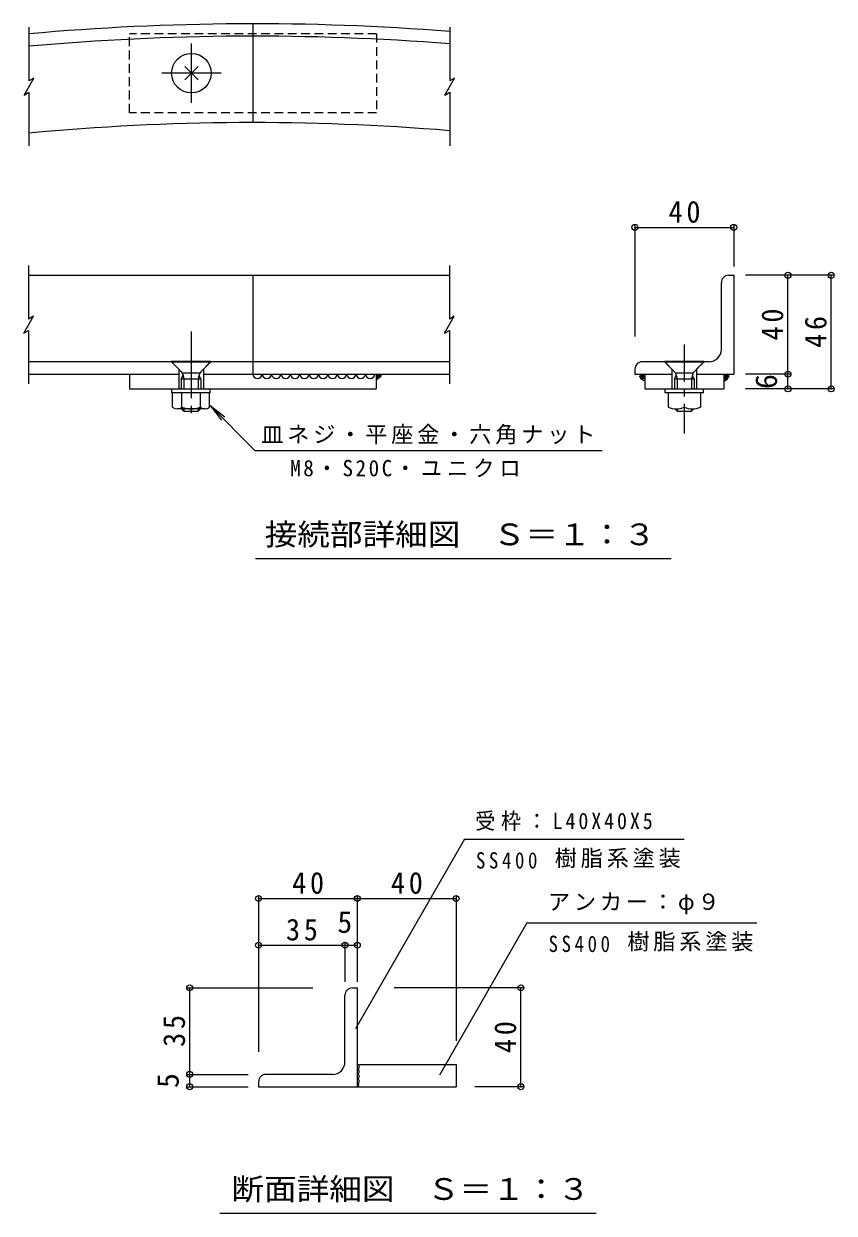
# Model space of a CAD drawing. Units: millimetres at full size, sheet at 1:3. Extents: x -452 to 439, y -407 to 344.
# Drawn here: x 110.6 to 438.8, y -137.5 to 344 of the extents above; entities that cross this region are included whole.
import ezdxf
from ezdxf.enums import TextEntityAlignment as Align

# ---------------------------------------------------------------- set-up
doc = ezdxf.new("R2010")
doc.units = ezdxf.units.MM
doc.header["$LTSCALE"] = 3
doc.header["$PDMODE"] = 32
doc.header["$PDSIZE"] = 2.4
for name, pattern in [('CHAIN1', [8, 5, -1, 1, -1]), ('CHAIN2', [12, 9, -1, 1, -1]), ('DASHED1', [1.8, 1.2, -0.6])]:
    doc.linetypes.add(name, pattern=pattern)
for name, color, linetype, lineweight in [('3-0', 7, 'Continuous', 9), ('3-4', 7, 'Continuous', 9), ('3-5', 7, 'Continuous', 9)]:
    doc.layers.add(name, color=color, linetype=linetype, lineweight=lineweight)
doc.layers.add('3-7', color=7, linetype='Continuous')
doc.styles.add('ＭＳ ゴシック', font='')
doc.styles.get('ＭＳ ゴシック').set_extended_font_data('MS Gothic')

msp = doc.modelspace()

# ---------------------------------------------------------------- linework, layer by layer
at = {"layer": '3-0', "color": 4}
for p, q in [((112.651, 342.587), (112.651, 320.87)), ((283.046, 342.587), (283.046, 320.87)), ((110.673, 315.16), (114.629, 322.013)), ((114.629, 322.013), (112.651, 320.87)), ((281.068, 315.16), (285.025, 322.013)), ((285.025, 322.013), (283.046, 320.87)), ((112.546, 246.195), (112.546, 224.479)), ((282.942, 246.195), (282.942, 224.479)), ((110.568, 218.769), (114.525, 225.621)), ((114.525, 225.621), (112.546, 224.479)), ((280.964, 218.769), (284.92, 225.621)), ((284.92, 225.621), (282.942, 224.479))]:
    msp.add_line(p, q, dxfattribs=at)
at = {"layer": '3-0', "color": 3}
for p, q in [((203.437, 303.998), (203.437, 343.998)), ((112.546, 242.195), (282.942, 242.195)), ((203.332, 242.195), (203.332, 202.195)), ((396.056, 242.195), (398.056, 242.195)), ((398.056, 242.195), (398.056, 202.195)), ((393.056, 212.194), (393.056, 239.195)), ((170.332, 207.195), (112.546, 207.195)), ((282.942, 207.195), (186.333, 207.195)), ((370.056, 207.194), (361.056, 207.194)), ((388.056, 207.194), (386.056, 207.194)), ((173.332, 204.195), (173.332, 196.194)), ((183.332, 204.195), (183.332, 196.194)), ((358.056, 204.195), (358.056, 202.195)), ((373.056, 204.195), (373.056, 196.194)), ((383.056, 204.195), (383.056, 196.194)), ((112.546, 202.195), (173.332, 202.195)), ((153.437, 202.195), (153.437, 196.194)), ((183.332, 202.195), (282.942, 202.195)), ((253.332, 202.195), (253.332, 196.194)), ((358.056, 202.195), (373.056, 202.195)), ((360.589, 202.038), (359.717, 202.038)), ((383.056, 202.195), (398.056, 202.195)), ((394.056, 202.195), (394.056, 196.195)), ((395.523, 202.038), (396.394, 202.038)), ((153.437, 196.194), (253.332, 196.194)), ((243.63, -46.26), (245.63, -46.26)), ((245.63, -46.26), (245.63, -86.26)), ((240.63, -76.26), (240.63, -49.26)), ((235.63, -81.26), (208.63, -81.26)), ((205.63, -84.26), (205.63, -86.26)), ((205.63, -86.26), (285.63, -86.26))]:
    msp.add_line(p, q, dxfattribs=at)
at = {"layer": '3-0', "color": 4, "linetype": 'DASHED1'}
for q in [(153.437, 339.998), (253.437, 307.998)]:
    msp.add_line((253.437, 339.998), q, dxfattribs=at)
at = {"layer": '3-0', "color": 4, "linetype": 'CHAIN2'}
for p, q in [((178.437, 311.998), (178.437, 335.998)), ((190.437, 323.998), (166.437, 323.998)), ((178.332, 219.39), (178.332, 183.552))]:
    msp.add_line(p, q, dxfattribs=at)
at = {"layer": '3-0'}
for p, q in [((181.15, 321.284), (175.723, 326.711)), ((175.723, 321.284), (181.15, 326.711)), ((173.332, 204.195), (170.332, 207.195)), ((170.432, 207.41), (186.232, 207.41)), ((170.432, 207.11), (186.232, 207.11)), ((174.398, 203.144), (170.432, 207.11)), ((182.267, 203.144), (186.232, 207.11)), ((183.332, 204.195), (186.333, 207.195)), ((373.056, 204.195), (370.056, 207.194)), ((370.156, 207.41), (385.956, 207.41)), ((370.156, 207.11), (385.956, 207.11)), ((374.121, 203.144), (370.156, 207.11)), ((381.99, 203.144), (385.956, 207.11)), ((383.056, 204.195), (386.056, 207.194)), ((174.698, 202.76), (181.967, 202.76)), ((174.919, 202.233), (175.432, 200.26)), ((181.745, 202.233), (181.232, 200.26)), ((374.421, 202.76), (381.69, 202.76)), ((374.642, 202.233), (375.156, 200.26)), ((381.469, 202.233), (380.956, 200.26)), ((174.332, 200.26), (175.091, 201.573)), ((174.332, 200.26), (182.332, 200.26)), ((174.332, 200.26), (174.332, 196.194)), ((175.432, 200.26), (175.432, 196.194)), ((181.232, 200.26), (181.232, 196.194)), ((182.332, 200.26), (181.574, 201.573)), ((182.332, 200.26), (182.332, 196.194)), ((374.056, 200.26), (374.814, 201.573)), ((374.056, 200.26), (382.056, 200.26)), ((374.056, 200.26), (374.056, 196.194)), ((375.156, 200.26), (375.156, 196.194)), ((380.956, 200.26), (380.956, 196.194)), ((382.056, 200.26), (381.297, 201.573)), ((382.056, 200.26), (382.056, 196.194)), ((170.832, 188.816), (170.832, 194.595)), ((174.585, 188.816), (174.585, 194.595)), ((182.079, 188.816), (182.079, 194.595)), ((185.832, 188.816), (185.832, 194.595)), ((186.082, 194.595), (186.082, 196.194)), ((371.556, 194.595), (371.556, 188.816)), ((384.556, 194.595), (384.556, 188.816)), ((385.806, 194.595), (385.806, 196.194)), ((183.956, 188.094), (172.709, 188.094)), ((175.432, 187.195), (174.533, 188.094)), ((175.432, 188.094), (175.432, 187.195)), ((181.232, 188.094), (181.232, 187.195)), ((181.232, 187.195), (182.132, 188.094)), ((186.011, 189.461), (190.577, 183.511)), ((186.011, 189.461), (204.166, 171.306)), ((186.011, 189.461), (191.961, 184.896)), ((375.156, 187.195), (374.257, 188.094)), ((375.156, 188.094), (375.156, 187.195)), ((380.956, 188.094), (380.956, 187.195)), ((380.956, 187.195), (381.855, 188.094)), ((175.432, 187.195), (181.232, 187.195)), ((375.156, 187.195), (380.956, 187.195))]:
    msp.add_line(p, q, dxfattribs=at)
at = {"layer": '3-0', "color": 4, "linetype": 'CHAIN1'}
msp.add_line((378.056, 214.177), (378.056, 178.17), dxfattribs=at)
at = {"layer": '3-0', "linetype": 'DASHED1'}
for p, q in [((170.432, 207.41), (170.432, 207.11)), ((186.232, 207.41), (186.232, 207.11)), ((370.156, 207.41), (370.156, 207.11)), ((370.156, 207.195), (385.956, 207.195)), ((385.956, 207.41), (385.956, 207.11))]:
    msp.add_line(p, q, dxfattribs=at)
at = {"layer": '3-0', "color": 4, "linetype": 'DASHED1'}
msp.add_lwpolyline([(253.437, 307.998), (153.437, 307.998), (153.437, 339.998)], dxfattribs=at)
at = {"layer": '3-0', "color": 4}
for points in [[(110.673, 315.16), (112.651, 316.302), (112.651, 294.586)], [(281.068, 315.16), (283.046, 316.302), (283.046, 294.586)], [(110.568, 218.769), (112.546, 219.911), (112.546, 198.195)], [(280.964, 218.769), (282.942, 219.911), (282.942, 198.195)]]:
    msp.add_lwpolyline(points, dxfattribs=at)
at = {"layer": '3-0', "color": 3}
for points in [[(253.332, 202.195), (253.315, 201.774), (253.501, 201.308), (253.501, 200.842), (253.408, 200.377), (253.874, 200.19), (254.153, 200.656), (254.526, 200.749), (254.898, 201.122), (255.271, 201.308), (255.271, 201.774), (254.805, 202.053), (254.432, 202.053), (254.06, 201.96), (253.687, 201.681), (254.153, 201.494)], [(253.687, 201.681), (253.315, 201.401), (253.315, 200.936), (253.781, 201.122), (253.687, 200.656), (253.594, 200.563)], [(360.589, 202.038), (360.976, 201.844), (361.363, 201.651), (361.557, 201.166), (361.751, 200.682), (361.073, 200.585), (360.685, 200.779), (360.298, 200.876), (359.911, 201.166), (360.395, 201.457), (360.782, 201.166), (361.363, 200.876), (361.751, 200.295), (361.073, 200.391), (360.685, 200.682), (360.298, 200.973), (360.782, 200.876), (361.17, 200.585), (360.879, 201.069), (360.685, 201.554), (361.17, 201.554), (361.557, 201.263), (361.945, 200.973), (361.46, 200.973), (361.073, 201.457), (361.557, 201.457), (361.751, 200.973), (361.267, 201.36), (361.267, 201.844), (361.751, 201.651), (361.46, 202.135), (361.945, 201.651), (361.751, 201.166), (361.46, 200.682), (361.073, 200.585), (361.073, 200.682)], [(362.056, 202.195), (362.042, 201.651), (362.042, 200.585), (361.848, 200.101), (361.848, 199.617), (361.46, 199.52), (361.073, 199.81), (360.685, 200.101), (360.492, 200.585), (360.298, 201.069), (360.298, 201.554), (360.104, 202.038)], [(362.056, 202.195), (362.056, 196.195), (394.056, 196.195)], [(394.056, 202.195), (394.07, 201.651), (394.07, 200.585), (394.264, 200.101), (394.264, 199.617), (394.651, 199.52), (395.038, 199.81), (395.426, 200.101), (395.62, 200.585), (395.813, 201.069), (395.813, 201.554), (396.007, 202.038)], [(395.523, 202.038), (395.135, 201.844), (394.748, 201.651), (394.554, 201.166), (394.361, 200.682), (395.038, 200.585), (395.426, 200.779), (395.813, 200.876), (396.201, 201.166), (395.717, 201.457), (395.329, 201.166), (394.748, 200.876), (394.361, 200.295), (395.038, 200.391), (395.426, 200.682), (395.813, 200.973), (395.329, 200.876), (394.942, 200.585), (395.232, 201.069), (395.426, 201.554), (394.942, 201.554), (394.554, 201.263), (394.167, 200.973), (394.651, 200.973), (395.038, 201.457), (394.554, 201.457), (394.361, 200.973), (394.845, 201.36), (394.845, 201.844), (394.361, 201.651), (394.651, 202.135), (394.167, 201.651), (394.361, 201.166), (394.651, 200.682), (395.038, 200.585), (395.038, 200.682)], [(245.63, -77.26), (285.63, -77.26), (285.63, -86.26)]]:
    msp.add_lwpolyline(points, dxfattribs=at)
msp.add_lwpolyline([(253.687, 201.681), (254.153, 201.401), (254.526, 201.494), (254.06, 201.681), (253.687, 201.401), (253.501, 200.936), (253.967, 201.029), (254.339, 201.215), (253.874, 201.215), (253.501, 201.029), (253.967, 201.029), (254.526, 201.215), (254.898, 201.494), (254.432, 201.494), (254.06, 201.122), (254.712, 201.401), (255.084, 201.587), (254.619, 201.215), (254.712, 201.681), (253.874, 201.681), (253.687, 202.146)], close=True, dxfattribs=at)
at = {"layer": '3-0'}
for points in [[(186.082, 194.595), (170.582, 194.595), (170.582, 196.194)], [(385.806, 194.595), (370.306, 194.595), (370.306, 196.194)]]:
    msp.add_lwpolyline(points, dxfattribs=at)
at = {"layer": '3-0', "color": 3}
msp.add_circle((178.437, 323.998), 8, dxfattribs=at)
for centre, radius, start, end in [((203.437, -666.002), 1010, 85.47917, 95.15709), ((203.437, -666.002), 1005, 85.45663, 95.18283), ((203.437, -666.002), 970, 85.29233, 95.37038), ((396.056, 239.195), 3, 90, 180), ((388.056, 212.194), 5, 270, 0), ((361.056, 204.195), 3, 90, 180), ((205.211, 202.264), 1.902, 182.1183, 357.90616), ((209.012, 202.264), 1.902, 182.1183, 357.90616), ((212.812, 202.264), 1.902, 182.1183, 357.90616), ((216.613, 202.264), 1.902, 182.1183, 357.90616), ((220.414, 202.264), 1.902, 182.1183, 357.90616), ((224.215, 202.264), 1.902, 182.1183, 357.90616), ((228.016, 202.264), 1.902, 182.1183, 357.90616), ((231.816, 202.264), 1.902, 182.1183, 357.90616), ((235.617, 202.264), 1.902, 182.1183, 357.90616), ((239.418, 202.264), 1.902, 182.1183, 357.90616), ((243.219, 202.264), 1.902, 182.1183, 357.90616), ((247.02, 202.264), 1.902, 182.1183, 357.90616), ((250.821, 202.264), 1.902, 182.1183, 357.90616), ((243.63, -49.26), 3, 90, 180), ((235.63, -76.26), 5, 270, 0), ((208.63, -84.26), 3, 90, 180), ((245.395, -78.248), 0.998, 285.0282, 75.04071), ((245.395, -80.181), 0.998, 285.0282, 75.04071), ((245.395, -82.114), 0.998, 285.0282, 75.04071), ((245.395, -84.047), 0.998, 285.0282, 75.04071), ((245.599, -85.659), 0.656, 289.04942, 85.1255)]:
    msp.add_arc(centre, radius, start, end, dxfattribs=at)
at = {"layer": '3-0'}
for centre, radius, start, end in [((172.983, 201.73), 2, 14.5742, 45), ((183.681, 201.73), 2, 135, 165.4258), ((372.707, 201.73), 2, 14.5742, 45), ((383.404, 201.73), 2, 135, 165.4258), ((172.709, 190.895), 2.8, 227.92572, 312.07428), ((178.332, 198.184), 10.089, 248.19786, 291.80214), ((183.956, 190.895), 2.8, 227.92557, 312.07463), ((374.806, 195.773), 7.679, 244.96066, 295.03967), ((381.306, 195.773), 7.679, 244.96033, 295.03934)]:
    msp.add_arc(centre, radius, start, end, dxfattribs=at)
at = {"layer": '3-4'}
for p, q in [((358.056, 262.482), (358.056, 217.473)), ((358.056, 261.582), (398.056, 261.582)), ((398.056, 262.482), (398.056, 245.692)), ((438.461, 242.195), (402.767, 242.195)), ((420.027, 196.195), (420.027, 242.195)), ((437.561, 196.195), (437.561, 242.195)), ((420.927, 202.195), (402.767, 202.195)), ((438.461, 196.195), (402.767, 196.195)), ((289.008, 13.932), (377.993, 13.932)), ((205.63, -9.187), (205.63, -72.151)), ((245.63, -9.187), (245.63, -43.844)), ((285.63, -9.187), (285.63, -67.673)), ((205.63, -10.087), (285.63, -10.087)), ((314.307, -19.858), (407.398, -19.858)), ((240.63, -28.07), (240.63, -43.844)), ((205.63, -28.97), (245.63, -28.97)), ((176.858, -46.26), (227.645, -46.26)), ((177.758, -86.26), (177.758, -46.26)), ((312.771, -46.26), (260.576, -46.26)), ((311.871, -86.26), (311.871, -46.26)), ((176.858, -81.26), (201.472, -81.26)), ((176.858, -86.26), (201.472, -86.26)), ((312.771, -86.26), (293.193, -86.26))]:
    msp.add_line(p, q, dxfattribs=at)
for p in [(358.056, 261.582), (398.056, 261.582), (420.027, 242.195), (437.561, 242.195), (420.027, 202.195), (420.027, 196.195), (437.561, 196.195), (205.63, -10.087), (245.63, -10.087), (285.63, -10.087), (205.63, -28.97), (240.63, -28.97), (245.63, -28.97), (177.758, -46.26), (311.871, -46.26), (177.758, -81.26), (177.758, -86.26), (311.871, -86.26)]:
    msp.add_point(p, dxfattribs=at)
at = {"layer": '3-5'}
for p, q in [((204.166, 171.306), (344.818, 171.306)), ((204.378, 127.592), (372.798, 127.592)), ((289.008, 13.932), (244.909, -62.797)), ((314.307, -19.858), (278.85, -81.55)), ((189.914, -137.462), (342.388, -137.462))]:
    msp.add_line(p, q, dxfattribs=at)

# ---------------------------------------------------------------- texts
at = {"layer": '3-0', "style": 'ＭＳ ゴシック', "width": 1.1}
for s, p in [('接続部詳細図\u3000Ｓ＝１：３', (208.134, 130.281)), ('断面詳細図\u3000Ｓ＝１：３', (194.674, -134.702))]:
    msp.add_text(s, height=8.798, dxfattribs=at).set_placement(p, align=Align.BOTTOM_LEFT)
at = {"layer": '3-4', "style": 'ＭＳ ゴシック'}
msp.add_text('6', height=8.798, rotation=90, dxfattribs=at).set_placement((418.227, 196.195), align=Align.BOTTOM_LEFT)
at = {"layer": '3-4', "color": 2, "style": 'ＭＳ ゴシック'}
msp.add_text('5', height=8.798, dxfattribs=at).set_placement((237.59, -26.614), align=Align.BOTTOM_LEFT)
msp.add_text('5', height=8.798, rotation=90, dxfattribs=at).set_placement((175.958, -86.76), align=Align.BOTTOM_LEFT)
at = {"layer": '3-4', "attachment_point": 7, "style": 'ＭＳ ゴシック'}
for s, insert, char_height in [('\\T1.27;\\W0.95;40', (371.681, 263.382), 8.798), ('\\T1.29;\\W0.9;受枠：L40X40X5', (293.395, 17.312), 6.598), ('\\T1.17;樹脂系塗装', (325.554, 2.246), 6.598), ('\\T1.38;\\W0.85;SS400', (293.685, 1.957), 6.598), ('\\T1.17;アンカー：φ９', (322.8, -16.478), 6.598), ('\\T1.17;樹脂系塗装', (354.959, -31.543), 6.598), ('\\T1.38;\\W0.85;SS400', (323.09, -31.833), 6.598)]:
    msp.add_mtext(s, dxfattribs=dict(at, insert=insert, char_height=char_height))
at = {"layer": '3-4', "char_height": 8.798, "attachment_point": 7, "rotation": 90, "style": 'ＭＳ ゴシック'}
for s, insert in [('\\T1.27;\\W0.95;40', (418.227, 215.82)), ('\\T1.27;\\W0.95;46', (435.761, 212.82))]:
    msp.add_mtext(s, dxfattribs=dict(at, insert=insert))
at = {"layer": '3-4', "color": 2, "char_height": 8.798, "attachment_point": 7, "style": 'ＭＳ ゴシック'}
for s, insert in [('\\T1.27;\\W0.95;40', (219.255, -8.287)), ('\\T1.27;\\W0.95;40', (259.255, -8.287)), ('\\T1.27;\\W0.95;35', (216.755, -27.17))]:
    msp.add_mtext(s, dxfattribs=dict(at, insert=insert))
at = {"layer": '3-4', "color": 2, "char_height": 8.798, "attachment_point": 7, "rotation": 90, "style": 'ＭＳ ゴシック'}
for s, insert in [('\\T1.27;\\W0.95;35', (175.958, -70.135)), ('\\T1.27;\\W0.95;40', (310.071, -72.635))]:
    msp.add_mtext(s, dxfattribs=dict(at, insert=insert))
at = {"layer": '3-7', "char_height": 6.598, "attachment_point": 7, "style": 'ＭＳ ゴシック'}
for s, insert in [('\\T1.17;皿ネジ・平座金・六角ナット', (206.706, 173.744)), ('\\T1.24;\\W0.95;M8・S20C・ユニクロ', (218.46, 160.443))]:
    msp.add_mtext(s, dxfattribs=dict(at, insert=insert))

doc.saveas('drawing.dxf')
